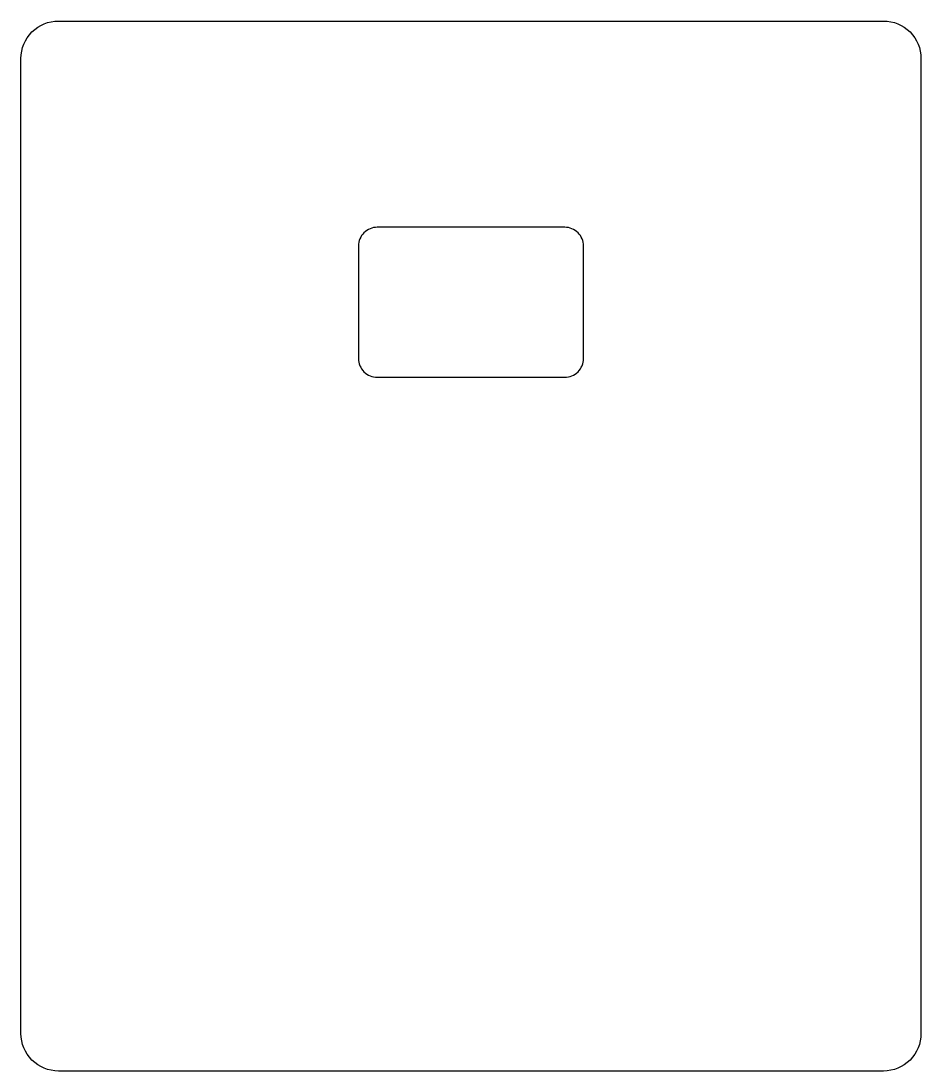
# Model space of a CAD drawing. Header units: inches. Extents: x -17 to -11, y 7 to 14.
import ezdxf

# ---------------------------------------------------------------- set-up
doc = ezdxf.new("R2010")
doc.units = ezdxf.units.IN
doc.layers.get('0').update_dxf_attribs({"linetype": 'CONTINUOUS'})

msp = doc.modelspace()

# ---------------------------------------------------------------- linework, layer by layer
for points in [[(-11.25, 7), (-16.75, 7, -0.414214), (-17, 7.25), (-17, 13.75, -0.414214), (-16.75, 14), (-11.25, 14, -0.414214), (-11, 13.75), (-11, 7.25, -0.414214)], [(-13.375, 12.625), (-14.625, 12.625, 0.414214), (-14.75, 12.5), (-14.75, 11.75, 0.414214), (-14.625, 11.625), (-13.375, 11.625, 0.414214), (-13.25, 11.75), (-13.25, 12.5, 0.414214)]]:
    msp.add_lwpolyline(points, format="xyb", close=True)

doc.saveas('drawing.dxf')
